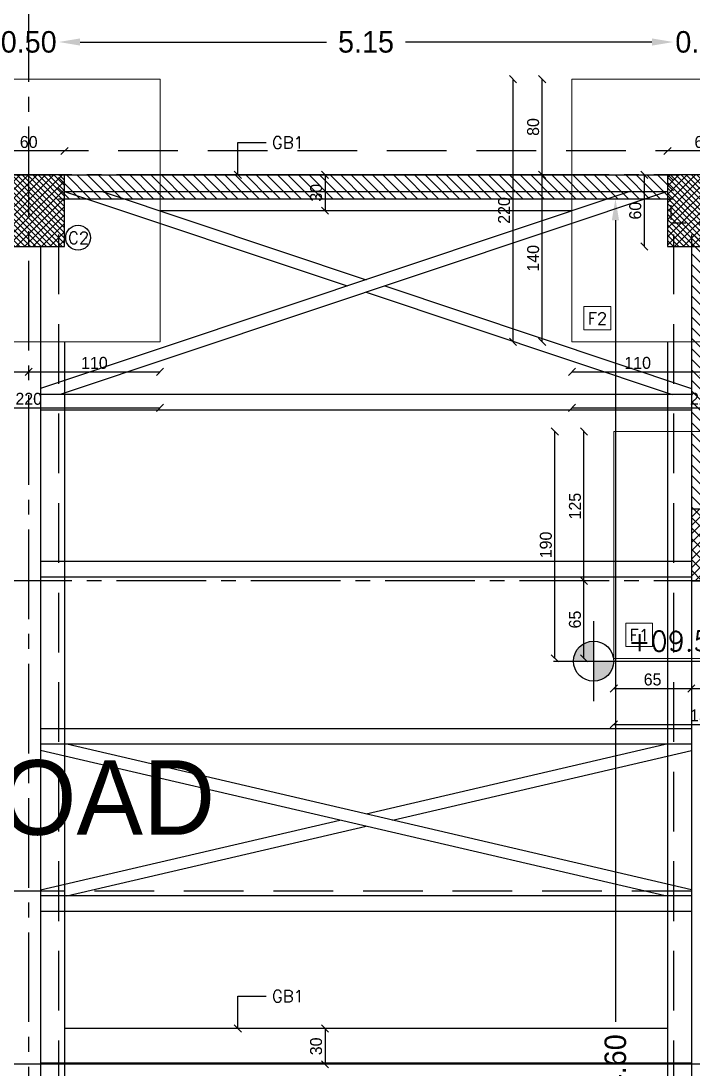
# Model space of a CAD drawing. Header units: metres. Extents: x -353217 to -351774, y -68080 to -67552.
# Drawn here: x -352329.68 to -352324.05, y -67873.21 to -67864.43 of the extents above; entities that cross this region are included whole.
import ezdxf

# ---------------------------------------------------------------- set-up
doc = ezdxf.new("R2010")
doc.units = ezdxf.units.M
doc.header["$MEASUREMENT"] = 0
doc.header["$PDMODE"] = 2
doc.header["$PDSIZE"] = -0.6
for name, pattern in [('CENTER2', [1.125, 0.75, -0.125, 0.125, -0.125]), ('DASHED', [0.75, 0.5, -0.25]), ('HIDDEN2', [0.1875, 0.125, -0.0625])]:
    doc.linetypes.add(name, pattern=pattern)
for name, color, linetype in [('A-dim', 4, 'Continuous'), ('A-HATCH', 9, 'Continuous'), ('A-levels', 4, 'Continuous'), ('A-walls', 5, 'Continuous'), ('etage courant', 10, 'Continuous'), ('proj', 2, 'DASHED'), ('Str-Axes', 8, 'Continuous'), ('str-columns', 3, 'Continuous'), ('str-columns1', 3, 'Continuous'), ('str-frame', 1, 'Continuous'), ('str-ground-beams', 3, 'Continuous'), ('str-slab', 5, 'Continuous')]:
    doc.layers.add(name, color=color, linetype=linetype)
doc.layers.add('str-footings', color=5, linetype='Continuous', lineweight=5)
doc.styles.add('ROMANS', font='romans', dxfattribs={"height": 0.4})
doc.dimstyles.get("Standard").update_dxf_attribs({"dimtxt": 0.18, "dimasz": 0.18, "dimexe": 0.18, "dimexo": 0.0625, "dimgap": 0.09, "dimtad": 0, "dimzin": 0, "dimdsep": 46, "dimtxsty": 'Standard', "dimcen": 0.09, "dimse1": 1, "dimse2": 1, "dimadec": 0, "dimazin": 0, "dimtfac": 1, "dimtix": 1, "dimtofl": 0, "dimtmove": 0, "dimatfit": 3, "dimfxl": 1, "dimtolj": 1, "dimtzin": 0, "dimarcsym": 0})
doc.dimstyles.new('structure', dxfattribs={"dimtxt": 0.1, "dimasz": 0.06, "dimexe": 0.18, "dimexo": 1, "dimgap": 0.025, "dimtad": 1, "dimdec": 1, "dimlfac": 100, "dimrnd": 0.5, "dimdsep": 46, "dimtxsty": 'Standard', "dimblk1": 'OBLIQUE', "dimblk2": 'OBLIQUE', "dimsah": 1, "dimcen": 0.009, "dimse1": 1, "dimse2": 1, "dimclrd": 4, "dimclre": 9, "dimclrt": 1, "dimadec": 0, "dimazin": 0, "dimtfac": 0.066667, "dimtdec": 1, "dimtix": 1, "dimtmove": 2, "dimatfit": 3, "dimldrblk": 'OBLIQUE', "dimfxl": 0.18, "dimtolj": 1, "dimarcsym": 0})
pattern_1 = [(45, (0, 0), (-0.035355339059, 0.035355339059), [])]

# ---------------------------------------------------------------- blocks, each defined once
blk = doc.blocks.new('planlev')
h = blk.add_hatch(color=256)
h.paths.add_polyline_path([(0, 0.2, 0.414214), (-0.2, 0), (0, 0)])
h.paths.add_polyline_path([(0.2, 0), (0, 0), (0, -0.2, 0.414214)])
for p, q in [((0, 0.4), (0, -0.4)), ((-0.4, 0), (1.445, 0))]:
    blk.add_line(p, q)
blk.add_circle((0, 0), 0.2)
at = {"style": 'ROMANS'}
for tag, p in [('LEVEL-NOTATION', (0.345, 0.099)), ('FINISH', (0.345, -0.301))]:
    blk.add_attdef(tag, p, '', height=0.2, dxfattribs=at)
blk = doc.blocks.new('*D442')
at = {"layer": 'A-dim', "color": 0, "lineweight": -2, "transparency": 16777216}
for p, q in [((-352330.0419, -67864.6036), (-352330.2219, -67864.6036)), ((-352329.1819, -67864.6036), (-352329.0019, -67864.6036))]:
    blk.add_line(p, q, dxfattribs=at)
at = {"layer": 'A-dim', "color": 0, "transparency": 16777216}
for points in [[(-352330.0419, -67864.5736), (-352330.0419, -67864.6336), (-352329.8619, -67864.6036)], [(-352329.1819, -67864.5736), (-352329.1819, -67864.6336), (-352329.3619, -67864.6036)]]:
    blk.add_solid(points, dxfattribs=at)
at = {"layer": 'Defpoints', "color": 0, "transparency": 16777216}
for p in [(-352329.3619, -67864.6036), (-352329.8619, -67865.7164), (-352329.3619, -67865.7164)]:
    blk.add_point(p, dxfattribs=at)
at = {"layer": 'A-dim', "color": 0, "transparency": 16777216, "insert": (-352329.6119, -67864.6036), "char_height": 0.18, "attachment_point": 5}
blk.add_mtext('\\A1;0.50', dxfattribs=at)
blk = doc.blocks.new('*D443')
at = {"layer": 'A-dim', "color": 0, "lineweight": -2, "transparency": 16777216}
for p, q in [((-352329.1819, -67864.6036), (-352327.1169, -67864.6036)), ((-352324.3919, -67864.6036), (-352326.4569, -67864.6036))]:
    blk.add_line(p, q, dxfattribs=at)
at = {"layer": 'A-dim', "color": 0, "transparency": 16777216}
for points in [[(-352329.1819, -67864.5736), (-352329.1819, -67864.6336), (-352329.3619, -67864.6036)], [(-352324.3919, -67864.5736), (-352324.3919, -67864.6336), (-352324.2119, -67864.6036)]]:
    blk.add_solid(points, dxfattribs=at)
at = {"layer": 'Defpoints', "color": 0, "transparency": 16777216}
for p in [(-352324.2119, -67864.6036), (-352329.3619, -67865.7164), (-352324.2119, -67865.7164)]:
    blk.add_point(p, dxfattribs=at)
at = {"layer": 'A-dim', "color": 0, "transparency": 16777216, "insert": (-352326.7869, -67864.6036), "char_height": 0.18, "attachment_point": 5}
blk.add_mtext('\\A1;5.15', dxfattribs=at)
blk = doc.blocks.new('*D444')
at = {"layer": 'A-dim', "color": 0, "lineweight": -2, "transparency": 16777216}
for p, q in [((-352324.3919, -67864.6036), (-352324.5719, -67864.6036)), ((-352323.5319, -67864.6036), (-352323.3519, -67864.6036))]:
    blk.add_line(p, q, dxfattribs=at)
at = {"layer": 'A-dim', "color": 0, "transparency": 16777216}
for points in [[(-352324.3919, -67864.5736), (-352324.3919, -67864.6336), (-352324.2119, -67864.6036)], [(-352323.5319, -67864.5736), (-352323.5319, -67864.6336), (-352323.7119, -67864.6036)]]:
    blk.add_solid(points, dxfattribs=at)
at = {"layer": 'Defpoints', "color": 0, "transparency": 16777216}
for p in [(-352323.7119, -67864.6036), (-352324.2119, -67865.7164), (-352323.7119, -67865.7164)]:
    blk.add_point(p, dxfattribs=at)
at = {"layer": 'A-dim', "color": 0, "transparency": 16777216, "insert": (-352323.9619, -67864.6036), "char_height": 0.18, "attachment_point": 5}
blk.add_mtext('\\A1;0.50', dxfattribs=at)
blk = doc.blocks.new('*D475')
at = {"layer": 'A-dim', "color": 0, "lineweight": -2, "transparency": 16777216}
for p, q in [((-352324.6979, -67866.0964), (-352324.6979, -67872.8114)), ((-352324.6979, -67880.3364), (-352324.6979, -67873.6214))]:
    blk.add_line(p, q, dxfattribs=at)
at = {"layer": 'A-dim', "color": 0, "transparency": 16777216}
for points in [[(-352324.7279, -67866.0964), (-352324.6679, -67866.0964), (-352324.6979, -67865.9164)], [(-352324.7279, -67880.3364), (-352324.6679, -67880.3364), (-352324.6979, -67880.5164)]]:
    blk.add_solid(points, dxfattribs=at)
at = {"layer": 'Defpoints', "color": 0, "transparency": 16777216}
for p in [(-352324.2119, -67865.9164), (-352324.6979, -67880.5164), (-352324.2119, -67880.5164)]:
    blk.add_point(p, dxfattribs=at)
at = {"layer": 'A-dim', "color": 0, "transparency": 16777216, "insert": (-352324.6979, -67873.2164), "char_height": 0.18, "attachment_point": 5, "rotation": 90}
blk.add_mtext('\\A1;14.60', dxfattribs=at)
blk = doc.blocks.new('_Oblique')
at = {"color": 0, "linetype": 'ByBlock', "lineweight": -2}
blk.add_line((-0.5, -0.5), (0.5, 0.5), dxfattribs=at)
blk = doc.blocks.new('*D500')
at = {"layer": 'Defpoints', "color": 0, "transparency": 16777216}
for p in [(-352329.6119, -67867.1146), (-352328.5119, -67867.1146), (-352328.5119, -67867.367)]:
    blk.add_point(p, dxfattribs=at)
at = {"layer": 'str-footings', "color": 4, "lineweight": -2, "transparency": 16777216}
blk.add_line((-352329.6119, -67867.367), (-352328.5119, -67867.367), dxfattribs=at)
at = {"layer": 'str-footings', "color": 4, "lineweight": -2, "transparency": 16777216, "xscale": 0.06, "yscale": 0.06, "zscale": 0.06, "rotation": 180}
blk.add_blockref('_Oblique', (-352329.6119, -67867.367), dxfattribs=at)
at = {"layer": 'str-footings', "color": 4, "lineweight": -2, "transparency": 16777216, "xscale": 0.06, "yscale": 0.06, "zscale": 0.06}
blk.add_blockref('_Oblique', (-352328.5119, -67867.367), dxfattribs=at)
at = {"layer": 'str-footings', "color": 1, "transparency": 16777216, "insert": (-352329.0619, -67867.292), "char_height": 0.1, "attachment_point": 5}
blk.add_mtext('\\A1;110', dxfattribs=at)
blk = doc.blocks.new('*D502')
at = {"layer": 'Defpoints', "color": 0, "transparency": 16777216}
for p in [(-352330.7119, -67867.1146), (-352329.6119, -67867.1146), (-352329.6119, -67867.367)]:
    blk.add_point(p, dxfattribs=at)
at = {"layer": 'str-footings', "color": 4, "lineweight": -2, "transparency": 16777216}
blk.add_line((-352330.7119, -67867.367), (-352329.6119, -67867.367), dxfattribs=at)
at = {"layer": 'str-footings', "color": 4, "lineweight": -2, "transparency": 16777216, "xscale": 0.06, "yscale": 0.06, "zscale": 0.06, "rotation": 180}
blk.add_blockref('_Oblique', (-352330.7119, -67867.367), dxfattribs=at)
at = {"layer": 'str-footings', "color": 4, "lineweight": -2, "transparency": 16777216, "xscale": 0.06, "yscale": 0.06, "zscale": 0.06}
blk.add_blockref('_Oblique', (-352329.6119, -67867.367), dxfattribs=at)
at = {"layer": 'str-footings', "color": 1, "transparency": 16777216, "insert": (-352330.1619, -67867.292), "char_height": 0.1, "attachment_point": 5}
blk.add_mtext('\\A1;110', dxfattribs=at)
blk = doc.blocks.new('*D497')
at = {"layer": 'Defpoints', "color": 0, "transparency": 16777216}
for p in [(-352330.7119, -67867.1146), (-352328.5119, -67867.1146), (-352328.5119, -67867.6678)]:
    blk.add_point(p, dxfattribs=at)
at = {"layer": 'str-footings', "color": 4, "lineweight": -2, "transparency": 16777216}
blk.add_line((-352330.7119, -67867.6678), (-352328.5119, -67867.6678), dxfattribs=at)
at = {"layer": 'str-footings', "color": 4, "lineweight": -2, "transparency": 16777216, "xscale": 0.06, "yscale": 0.06, "zscale": 0.06, "rotation": 180}
blk.add_blockref('_Oblique', (-352330.7119, -67867.6678), dxfattribs=at)
at = {"layer": 'str-footings', "color": 4, "lineweight": -2, "transparency": 16777216, "xscale": 0.06, "yscale": 0.06, "zscale": 0.06}
blk.add_blockref('_Oblique', (-352328.5119, -67867.6678), dxfattribs=at)
at = {"layer": 'str-footings', "color": 1, "transparency": 16777216, "insert": (-352329.6119, -67867.5928), "char_height": 0.1, "attachment_point": 5}
blk.add_mtext('\\A1;220', dxfattribs=at)
blk = doc.blocks.new('*D505')
at = {"layer": 'Defpoints', "color": 0, "transparency": 16777216}
for p in [(-352325.3119, -67865.7164), (-352325.0619, -67865.7164), (-352325.0619, -67867.1146)]:
    blk.add_point(p, dxfattribs=at)
at = {"layer": 'str-footings', "color": 4, "lineweight": -2, "transparency": 16777216}
blk.add_line((-352325.3119, -67867.1146), (-352325.3119, -67865.7164), dxfattribs=at)
at = {"layer": 'str-footings', "color": 4, "lineweight": -2, "transparency": 16777216, "xscale": 0.06, "yscale": 0.06, "zscale": 0.06}
for p, rotation in [((-352325.3119, -67865.7164), 90), ((-352325.3119, -67867.1146), 270)]:
    blk.add_blockref('_Oblique', p, dxfattribs=dict(at, rotation=rotation))
at = {"layer": 'str-footings', "color": 1, "transparency": 16777216, "insert": (-352325.3869, -67866.4155), "char_height": 0.1, "attachment_point": 5, "rotation": 90}
blk.add_mtext('\\A1;140', dxfattribs=at)
blk = doc.blocks.new('*D507')
at = {"layer": 'Defpoints', "color": 0, "transparency": 16777216}
for p in [(-352325.3119, -67864.9146), (-352325.0619, -67864.9146), (-352325.0619, -67865.7164)]:
    blk.add_point(p, dxfattribs=at)
at = {"layer": 'str-footings', "color": 4, "lineweight": -2, "transparency": 16777216}
blk.add_line((-352325.3119, -67865.7164), (-352325.3119, -67864.9146), dxfattribs=at)
at = {"layer": 'str-footings', "color": 4, "lineweight": -2, "transparency": 16777216, "xscale": 0.06, "yscale": 0.06, "zscale": 0.06}
for p, rotation in [((-352325.3119, -67864.9146), 90), ((-352325.3119, -67865.7164), 270)]:
    blk.add_blockref('_Oblique', p, dxfattribs=dict(at, rotation=rotation))
at = {"layer": 'str-footings', "color": 1, "transparency": 16777216, "insert": (-352325.3869, -67865.3155), "char_height": 0.1, "attachment_point": 5, "rotation": 90}
blk.add_mtext('\\A1;80', dxfattribs=at)
blk = doc.blocks.new('*D508')
at = {"layer": 'Defpoints', "color": 0, "transparency": 16777216}
for p in [(-352325.0619, -67867.1146), (-352323.9619, -67867.1146), (-352323.9619, -67867.367)]:
    blk.add_point(p, dxfattribs=at)
at = {"layer": 'str-footings', "color": 4, "lineweight": -2, "transparency": 16777216}
blk.add_line((-352325.0619, -67867.367), (-352323.9619, -67867.367), dxfattribs=at)
at = {"layer": 'str-footings', "color": 4, "lineweight": -2, "transparency": 16777216, "xscale": 0.06, "yscale": 0.06, "zscale": 0.06, "rotation": 180}
blk.add_blockref('_Oblique', (-352325.0619, -67867.367), dxfattribs=at)
at = {"layer": 'str-footings', "color": 4, "lineweight": -2, "transparency": 16777216, "xscale": 0.06, "yscale": 0.06, "zscale": 0.06}
blk.add_blockref('_Oblique', (-352323.9619, -67867.367), dxfattribs=at)
at = {"layer": 'str-footings', "color": 1, "transparency": 16777216, "insert": (-352324.5119, -67867.292), "char_height": 0.1, "attachment_point": 5}
blk.add_mtext('\\A1;110', dxfattribs=at)
blk = doc.blocks.new('*D503')
at = {"layer": 'Defpoints', "color": 0, "transparency": 16777216}
for p in [(-352325.0619, -67867.1146), (-352322.8619, -67867.1146), (-352322.8619, -67867.6678)]:
    blk.add_point(p, dxfattribs=at)
at = {"layer": 'str-footings', "color": 4, "lineweight": -2, "transparency": 16777216}
blk.add_line((-352325.0619, -67867.6678), (-352322.8619, -67867.6678), dxfattribs=at)
at = {"layer": 'str-footings', "color": 4, "lineweight": -2, "transparency": 16777216, "xscale": 0.06, "yscale": 0.06, "zscale": 0.06, "rotation": 180}
blk.add_blockref('_Oblique', (-352325.0619, -67867.6678), dxfattribs=at)
at = {"layer": 'str-footings', "color": 4, "lineweight": -2, "transparency": 16777216, "xscale": 0.06, "yscale": 0.06, "zscale": 0.06}
blk.add_blockref('_Oblique', (-352322.8619, -67867.6678), dxfattribs=at)
at = {"layer": 'str-footings', "color": 1, "transparency": 16777216, "insert": (-352323.9619, -67867.5928), "char_height": 0.1, "attachment_point": 5}
blk.add_mtext('\\A1;220', dxfattribs=at)
blk = doc.blocks.new('*D504')
at = {"layer": 'Defpoints', "color": 0, "transparency": 16777216}
for p in [(-352325.5555, -67864.9146), (-352325.0619, -67864.9146), (-352325.0619, -67867.1146)]:
    blk.add_point(p, dxfattribs=at)
at = {"layer": 'str-footings', "color": 4, "lineweight": -2, "transparency": 16777216}
blk.add_line((-352325.5555, -67867.1146), (-352325.5555, -67864.9146), dxfattribs=at)
at = {"layer": 'str-footings', "color": 4, "lineweight": -2, "transparency": 16777216, "xscale": 0.06, "yscale": 0.06, "zscale": 0.06}
for p, rotation in [((-352325.5555, -67864.9146), 90), ((-352325.5555, -67867.1146), 270)]:
    blk.add_blockref('_Oblique', p, dxfattribs=dict(at, rotation=rotation))
at = {"layer": 'str-footings', "color": 1, "transparency": 16777216, "insert": (-352325.6305, -67866.0146), "char_height": 0.1, "attachment_point": 5, "rotation": 90}
blk.add_mtext('\\A1;220', dxfattribs=at)
blk = doc.blocks.new('*D599')
at = {"layer": 'Defpoints', "color": 0, "transparency": 16777216}
for p in [(-352327.13, -67865.7164), (-352327.13, -67866.0164), (-352327.13, -67866.0164)]:
    blk.add_point(p, dxfattribs=at)
at = {"layer": 'str-ground-beams', "color": 4, "lineweight": -2, "transparency": 16777216}
blk.add_line((-352327.13, -67865.7164), (-352327.13, -67866.0164), dxfattribs=at)
at = {"layer": 'str-ground-beams', "color": 4, "lineweight": -2, "transparency": 16777216, "xscale": 0.06, "yscale": 0.06, "zscale": 0.06}
for p, rotation in [((-352327.13, -67865.7164), 90), ((-352327.13, -67866.0164), 270)]:
    blk.add_blockref('_Oblique', p, dxfattribs=dict(at, rotation=rotation))
at = {"layer": 'str-ground-beams', "color": 1, "transparency": 16777216, "insert": (-352327.205, -67865.8664), "char_height": 0.1, "attachment_point": 5, "rotation": 90}
blk.add_mtext('\\A1;30', dxfattribs=at)
blk = doc.blocks.new('*D605')
at = {"layer": 'Defpoints', "color": 0, "transparency": 16777216}
for p in [(-352327.13, -67872.8664), (-352327.13, -67873.1664), (-352327.13, -67873.1664)]:
    blk.add_point(p, dxfattribs=at)
at = {"layer": 'str-ground-beams', "color": 4, "lineweight": -2, "transparency": 16777216}
blk.add_line((-352327.13, -67872.8664), (-352327.13, -67873.1664), dxfattribs=at)
at = {"layer": 'str-ground-beams', "color": 4, "lineweight": -2, "transparency": 16777216, "xscale": 0.06, "yscale": 0.06, "zscale": 0.06}
for p, rotation in [((-352327.13, -67872.8664), 90), ((-352327.13, -67873.1664), 270)]:
    blk.add_blockref('_Oblique', p, dxfattribs=dict(at, rotation=rotation))
at = {"layer": 'str-ground-beams', "color": 1, "transparency": 16777216, "insert": (-352327.205, -67873.0164), "char_height": 0.1, "attachment_point": 5, "rotation": 90}
blk.add_mtext('\\A1;30', dxfattribs=at)
blk = doc.blocks.new('*D649')
at = {"layer": 'Defpoints', "color": 0, "transparency": 16777216}
for p in [(-352329.9119, -67865.5165), (-352329.9119, -67865.7164), (-352329.3119, -67865.7164)]:
    blk.add_point(p, dxfattribs=at)
at = {"layer": 'str-columns', "color": 4, "lineweight": -2, "transparency": 16777216}
blk.add_line((-352329.3119, -67865.5165), (-352329.9119, -67865.5165), dxfattribs=at)
at = {"layer": 'str-columns', "color": 4, "lineweight": -2, "transparency": 16777216, "xscale": 0.06, "yscale": 0.06, "zscale": 0.06, "rotation": 180}
blk.add_blockref('_Oblique', (-352329.9119, -67865.5165), dxfattribs=at)
at = {"layer": 'str-columns', "color": 4, "lineweight": -2, "transparency": 16777216, "xscale": 0.06, "yscale": 0.06, "zscale": 0.06}
blk.add_blockref('_Oblique', (-352329.3119, -67865.5165), dxfattribs=at)
at = {"layer": 'str-columns', "color": 1, "transparency": 16777216, "insert": (-352329.6119, -67865.4415), "char_height": 0.1, "attachment_point": 5}
blk.add_mtext('\\A1;60', dxfattribs=at)
blk = doc.blocks.new('*D655')
at = {"layer": 'Defpoints', "color": 0, "transparency": 16777216}
for p in [(-352324.2619, -67865.5165), (-352324.2619, -67865.7164), (-352323.6619, -67865.7164)]:
    blk.add_point(p, dxfattribs=at)
at = {"layer": 'str-columns', "color": 4, "lineweight": -2, "transparency": 16777216}
blk.add_line((-352323.6619, -67865.5165), (-352324.2619, -67865.5165), dxfattribs=at)
at = {"layer": 'str-columns', "color": 4, "lineweight": -2, "transparency": 16777216, "xscale": 0.06, "yscale": 0.06, "zscale": 0.06, "rotation": 180}
blk.add_blockref('_Oblique', (-352324.2619, -67865.5165), dxfattribs=at)
at = {"layer": 'str-columns', "color": 4, "lineweight": -2, "transparency": 16777216, "xscale": 0.06, "yscale": 0.06, "zscale": 0.06}
blk.add_blockref('_Oblique', (-352323.6619, -67865.5165), dxfattribs=at)
at = {"layer": 'str-columns', "color": 1, "transparency": 16777216, "insert": (-352323.9619, -67865.4415), "char_height": 0.1, "attachment_point": 5}
blk.add_mtext('\\A1;60', dxfattribs=at)
blk = doc.blocks.new('*D656')
at = {"layer": 'Defpoints', "color": 0, "transparency": 16777216}
for p in [(-352324.2619, -67865.7164), (-352324.4567, -67866.3164), (-352324.2619, -67866.3164)]:
    blk.add_point(p, dxfattribs=at)
at = {"layer": 'str-columns', "color": 4, "lineweight": -2, "transparency": 16777216}
blk.add_line((-352324.4567, -67865.7164), (-352324.4567, -67866.3164), dxfattribs=at)
at = {"layer": 'str-columns', "color": 4, "lineweight": -2, "transparency": 16777216, "xscale": 0.06, "yscale": 0.06, "zscale": 0.06}
for p, rotation in [((-352324.4567, -67865.7164), 90), ((-352324.4567, -67866.3164), 270)]:
    blk.add_blockref('_Oblique', p, dxfattribs=dict(at, rotation=rotation))
at = {"layer": 'str-columns', "color": 1, "transparency": 16777216, "insert": (-352324.5317, -67866.0164), "char_height": 0.1, "attachment_point": 5, "rotation": 90}
blk.add_mtext('\\A1;60', dxfattribs=at)
blk = doc.blocks.new('*D719')
at = {"layer": 'Defpoints', "color": 0, "transparency": 16777216}
for p in [(-352324.9619, -67869.1164), (-352324.7119, -67869.1164), (-352324.7119, -67869.7664)]:
    blk.add_point(p, dxfattribs=at)
at = {"layer": 'str-footings', "color": 4, "lineweight": -2, "transparency": 16777216}
blk.add_line((-352324.9619, -67869.7664), (-352324.9619, -67869.1164), dxfattribs=at)
at = {"layer": 'str-footings', "color": 4, "lineweight": -2, "transparency": 16777216, "xscale": 0.06, "yscale": 0.06, "zscale": 0.06}
for p, rotation in [((-352324.9619, -67869.1164), 90), ((-352324.9619, -67869.7664), 270)]:
    blk.add_blockref('_Oblique', p, dxfattribs=dict(at, rotation=rotation))
at = {"layer": 'str-footings', "color": 1, "transparency": 16777216, "insert": (-352325.0369, -67869.4414), "char_height": 0.1, "attachment_point": 5, "rotation": 90}
blk.add_mtext('\\A1;65', dxfattribs=at)
blk = doc.blocks.new('*D720')
at = {"layer": 'Defpoints', "color": 0, "transparency": 16777216}
for p in [(-352324.0619, -67869.7664), (-352323.2119, -67869.7664), (-352323.2119, -67870.0188)]:
    blk.add_point(p, dxfattribs=at)
at = {"layer": 'str-footings', "color": 4, "lineweight": -2, "transparency": 16777216}
blk.add_line((-352324.0619, -67870.0188), (-352323.2119, -67870.0188), dxfattribs=at)
at = {"layer": 'str-footings', "color": 4, "lineweight": -2, "transparency": 16777216, "xscale": 0.06, "yscale": 0.06, "zscale": 0.06, "rotation": 180}
blk.add_blockref('_Oblique', (-352324.0619, -67870.0188), dxfattribs=at)
at = {"layer": 'str-footings', "color": 4, "lineweight": -2, "transparency": 16777216, "xscale": 0.06, "yscale": 0.06, "zscale": 0.06}
blk.add_blockref('_Oblique', (-352323.2119, -67870.0188), dxfattribs=at)
at = {"layer": 'str-footings', "color": 1, "transparency": 16777216, "insert": (-352323.6369, -67869.9438), "char_height": 0.1, "attachment_point": 5}
blk.add_mtext('\\A1;85', dxfattribs=at)
blk = doc.blocks.new('*D721')
at = {"layer": 'Defpoints', "color": 0, "transparency": 16777216}
for p in [(-352324.9619, -67867.8664), (-352324.7119, -67867.8664), (-352324.7119, -67869.1164)]:
    blk.add_point(p, dxfattribs=at)
at = {"layer": 'str-footings', "color": 4, "lineweight": -2, "transparency": 16777216}
blk.add_line((-352324.9619, -67869.1164), (-352324.9619, -67867.8664), dxfattribs=at)
at = {"layer": 'str-footings', "color": 4, "lineweight": -2, "transparency": 16777216, "xscale": 0.06, "yscale": 0.06, "zscale": 0.06}
for p, rotation in [((-352324.9619, -67867.8664), 90), ((-352324.9619, -67869.1164), 270)]:
    blk.add_blockref('_Oblique', p, dxfattribs=dict(at, rotation=rotation))
at = {"layer": 'str-footings', "color": 1, "transparency": 16777216, "insert": (-352325.0369, -67868.4914), "char_height": 0.1, "attachment_point": 5, "rotation": 90}
blk.add_mtext('\\A1;125', dxfattribs=at)
blk = doc.blocks.new('*D722')
at = {"layer": 'Defpoints', "color": 0, "transparency": 16777216}
for p in [(-352324.7119, -67869.7664), (-352324.0619, -67869.7664), (-352324.0619, -67870.0188)]:
    blk.add_point(p, dxfattribs=at)
at = {"layer": 'str-footings', "color": 4, "lineweight": -2, "transparency": 16777216}
blk.add_line((-352324.7119, -67870.0188), (-352324.0619, -67870.0188), dxfattribs=at)
at = {"layer": 'str-footings', "color": 4, "lineweight": -2, "transparency": 16777216, "xscale": 0.06, "yscale": 0.06, "zscale": 0.06, "rotation": 180}
blk.add_blockref('_Oblique', (-352324.7119, -67870.0188), dxfattribs=at)
at = {"layer": 'str-footings', "color": 4, "lineweight": -2, "transparency": 16777216, "xscale": 0.06, "yscale": 0.06, "zscale": 0.06}
blk.add_blockref('_Oblique', (-352324.0619, -67870.0188), dxfattribs=at)
at = {"layer": 'str-footings', "color": 1, "transparency": 16777216, "insert": (-352324.3869, -67869.9438), "char_height": 0.1, "attachment_point": 5}
blk.add_mtext('\\A1;65', dxfattribs=at)
blk = doc.blocks.new('*D723')
at = {"layer": 'Defpoints', "color": 0, "transparency": 16777216}
for p in [(-352324.7119, -67869.7664), (-352323.2119, -67869.7664), (-352323.2119, -67870.3196)]:
    blk.add_point(p, dxfattribs=at)
at = {"layer": 'str-footings', "color": 4, "lineweight": -2, "transparency": 16777216}
blk.add_line((-352324.7119, -67870.3196), (-352323.2119, -67870.3196), dxfattribs=at)
at = {"layer": 'str-footings', "color": 4, "lineweight": -2, "transparency": 16777216, "xscale": 0.06, "yscale": 0.06, "zscale": 0.06, "rotation": 180}
blk.add_blockref('_Oblique', (-352324.7119, -67870.3196), dxfattribs=at)
at = {"layer": 'str-footings', "color": 4, "lineweight": -2, "transparency": 16777216, "xscale": 0.06, "yscale": 0.06, "zscale": 0.06}
blk.add_blockref('_Oblique', (-352323.2119, -67870.3196), dxfattribs=at)
at = {"layer": 'str-footings', "color": 1, "transparency": 16777216, "insert": (-352323.9619, -67870.2446), "char_height": 0.1, "attachment_point": 5}
blk.add_mtext('\\A1;150', dxfattribs=at)
blk = doc.blocks.new('*D724')
at = {"layer": 'Defpoints', "color": 0, "transparency": 16777216}
for p in [(-352325.2055, -67867.8664), (-352324.7119, -67867.8664), (-352324.7119, -67869.7664)]:
    blk.add_point(p, dxfattribs=at)
at = {"layer": 'str-footings', "color": 4, "lineweight": -2, "transparency": 16777216}
blk.add_line((-352325.2055, -67869.7664), (-352325.2055, -67867.8664), dxfattribs=at)
at = {"layer": 'str-footings', "color": 4, "lineweight": -2, "transparency": 16777216, "xscale": 0.06, "yscale": 0.06, "zscale": 0.06}
for p, rotation in [((-352325.2055, -67867.8664), 90), ((-352325.2055, -67869.7664), 270)]:
    blk.add_blockref('_Oblique', p, dxfattribs=dict(at, rotation=rotation))
at = {"layer": 'str-footings', "color": 1, "transparency": 16777216, "insert": (-352325.2805, -67868.8164), "char_height": 0.1, "attachment_point": 5, "rotation": 90}
blk.add_mtext('\\A1;190', dxfattribs=at)

msp = doc.modelspace()

# ---------------------------------------------------------------- hatches: boundary and pattern name
at = {"layer": 'A-HATCH'}
h = msp.add_hatch(dxfattribs=at)
h.set_pattern_fill('LINE', color=256, scale=0.25, angle=315, style=0)
h.set_pattern_definition([(315, (-352329.861867, -67866.316397), (0.0220971, 0.0220971), [])])
h.paths.add_polyline_path([(-352329.3118675, -67865.7163974), (-352329.9118675, -67865.7163974), (-352329.9118675, -67866.3163974), (-352329.3118675, -67866.3163974)])
h = msp.add_hatch(dxfattribs=at)
h.set_pattern_fill('LINE', color=256, scale=0.5, angle=315, style=0)
h.set_pattern_definition([(315, (-352329.36187, -67865.9164), (0.0441942, 0.0441942), [])])
h.paths.add_polyline_path([(-352324.2118675, -67865.7163974), (-352329.3618675, -67865.7163974), (-352329.3618675, -67865.9163974), (-352324.2118675, -67865.9163974)])
h = msp.add_hatch(dxfattribs=at)
h.set_pattern_fill('LINE', color=256, scale=0.25, angle=315, style=0)
h.set_pattern_definition([(315, (-352324.211867, -67866.316397), (0.0220971, 0.0220971), [])])
h.paths.add_polyline_path([(-352323.6618675, -67865.7163974), (-352324.2618675, -67865.7163974), (-352324.2618675, -67866.3163974), (-352323.6618675, -67866.3163974)])
h = msp.add_hatch(dxfattribs=at)
h.set_pattern_fill('LINE', color=256, scale=0.5, angle=315, style=0)
h.set_pattern_definition([(315, (-352324.06187, -67869.1164), (0.0441942, 0.0441942), [])])
h.paths.add_polyline_path([(-352323.8618675, -67866.2163974), (-352324.0618675, -67866.2163974), (-352324.0618675, -67869.1163974), (-352323.7118675, -67869.1163974), (-352323.7118675, -67868.9163974), (-352323.8618675, -67868.9163974)])
at = {"layer": 'str-columns'}
h = msp.add_hatch(dxfattribs=at)
h.set_pattern_fill('ANSI31', color=8, scale=0.4)
h.set_pattern_definition(pattern_1)
h.paths.add_polyline_path([(-352329.9118675, -67866.3163974), (-352329.3118675, -67866.3163974), (-352329.3118675, -67865.7163974), (-352329.9118675, -67865.7163974)])
h = msp.add_hatch(dxfattribs=at)
h.set_pattern_fill('ANSI31', color=8, scale=0.4)
h.set_pattern_definition(pattern_1)
h.paths.add_polyline_path([(-352324.2618675, -67866.3163974), (-352323.6618675, -67866.3163974), (-352323.6618675, -67865.7163974), (-352324.2618675, -67865.7163974)])
at = {"layer": 'str-columns1'}
h = msp.add_hatch(dxfattribs=at)
h.set_pattern_fill('ANSI31', color=8, scale=0.4)
h.set_pattern_definition([(45, (22.8, -2.8), (-0.035355339059, 0.035355339059), [])])
h.paths.add_polyline_path([(-352324.0618675, -67869.1163974), (-352323.8618675, -67869.1163974), (-352323.8618675, -67868.5163974), (-352324.0618675, -67868.5163974)])

# ---------------------------------------------------------------- linework, layer by layer
at = {"layer": 'A-walls'}
for p, q in [((-352324.0618675, -67866.2163974), (-352324.0618675, -67869.1163974)), ((-352324.0618675, -67869.1163974), (-352323.7118675, -67869.1163974))]:
    msp.add_line(p, q, dxfattribs=at)
for points in [[(-352329.3618675, -67865.7163974), (-352324.2118675, -67865.7163974)], [(-352329.3618675, -67865.9163974), (-352324.2118675, -67865.9163974)]]:
    msp.add_lwpolyline(points, dxfattribs=at)
at = {"layer": 'proj'}
for p, q in [((-352329.3618675, -67866.2163974), (-352329.3618675, -67880.2163974)), ((-352324.2118675, -67866.2163974), (-352324.2118675, -67880.2163974)), ((-352318.0618675, -67871.7163974), (-352358.1118675, -67871.7163974))]:
    msp.add_line(p, q, dxfattribs=at)
for points in [[(-352318.0618675, -67865.7163974), (-352318.0618675, -67860.5163974), (-352341.1618675, -67860.5163974), (-352341.1618675, -67865.7163974)], [(-352358.3118675, -67880.9163974), (-352317.8618675, -67880.9163974), (-352317.8618675, -67865.5163974), (-352358.3118675, -67865.5163974)]]:
    msp.add_lwpolyline(points, close=True, dxfattribs=at)
at = {"layer": 'Str-Axes', "linetype": 'CENTER2'}
for p, q in [((-352329.6118675, -67882.9372075), (-352329.6118675, -67863.9839935)), ((-352314.6259956, -67865.7163974), (-352359.995448, -67865.7163974)), ((-352314.6259956, -67869.1163974), (-352359.995448, -67869.1163974)), ((-352314.6259956, -67873.1663974), (-352359.995448, -67873.1663974))]:
    msp.add_line(p, q, dxfattribs=at)
at = {"layer": 'str-columns'}
for points in [[(-352329.9118675, -67866.3163974), (-352329.3118675, -67866.3163974), (-352329.3118675, -67865.7163974), (-352329.9118675, -67865.7163974)], [(-352324.2618675, -67866.3163974), (-352323.6618675, -67866.3163974), (-352323.6618675, -67865.7163974), (-352324.2618675, -67865.7163974)]]:
    msp.add_lwpolyline(points, close=True, dxfattribs=at)
at = {"layer": 'str-columns', "color": 1}
msp.add_circle((-352329.1981493, -67866.2427297), 0.1041644, dxfattribs=at)
at = {"layer": 'str-columns1'}
msp.add_lwpolyline([(-352324.0618675, -67869.1163974), (-352323.8618675, -67869.1163974), (-352323.8618675, -67868.5163974), (-352324.0618675, -67868.5163974)], close=True, dxfattribs=at)
at = {"layer": 'str-footings'}
for points in [[(-352330.7118675, -67867.1146079), (-352328.5118675, -67867.1146079), (-352328.5118675, -67864.9146079), (-352330.7118675, -67864.9146079)], [(-352325.0618675, -67867.1146079), (-352322.8618675, -67867.1146079), (-352322.8618675, -67864.9146079), (-352325.0618675, -67864.9146079)], [(-352324.7118675, -67869.7663974), (-352323.2118675, -67869.7663974), (-352323.2118675, -67867.8663974), (-352324.7118675, -67867.8663974)]]:
    msp.add_lwpolyline(points, close=True, dxfattribs=at)
at = {"layer": 'str-footings', "color": 2}
for points in [[(-352324.7373835, -67866.8184701), (-352324.9618675, -67866.8184701), (-352324.9618675, -67867.0146079), (-352324.7373835, -67867.0146079)], [(-352324.3873835, -67869.4702596), (-352324.6118675, -67869.4702596), (-352324.6118675, -67869.6663974), (-352324.3873835, -67869.6663974)]]:
    msp.add_lwpolyline(points, close=True, dxfattribs=at)
at = {"layer": 'str-frame'}
for p, q in [((-352329.3118675, -67865.7163974), (-352324.2618675, -67865.7163974)), ((-352324.5774086, -67865.8563974), (-352329.5118675, -67867.5051952)), ((-352324.2618675, -67865.8563974), (-352329.3495622, -67867.5563974)), ((-352329.3118675, -67865.8563974), (-352324.2618675, -67865.8563974)), ((-352329.3118675, -67865.8563974), (-352326.9446381, -67866.6473823)), ((-352328.9963263, -67865.8563974), (-352326.7868675, -67866.5946649)), ((-352329.5118675, -67866.3163974), (-352329.5118675, -67880.1163974)), ((-352324.0618675, -67866.3163974), (-352324.0618675, -67880.1163974)), ((-352326.7868675, -67866.7000997), (-352324.2241727, -67867.5563974)), ((-352326.6290969, -67866.6473823), (-352324.0618675, -67867.5051952)), ((-352324.0618675, -67867.5563974), (-352329.5118675, -67867.5563974)), ((-352324.0618675, -67867.6863974), (-352329.5118675, -67867.6863974)), ((-352324.0618675, -67868.9563974), (-352329.5118675, -67868.9563974)), ((-352324.0618675, -67869.0863974), (-352329.5118675, -67869.0863974)), ((-352324.0618675, -67870.3563974), (-352329.5118675, -67870.3563974)), ((-352324.0618675, -67870.4863974), (-352329.5118675, -67870.4863974)), ((-352324.0618675, -67871.7050578), (-352329.2915519, -67870.4863974)), ((-352326.7868675, -67871.0700578), (-352324.2821831, -67870.4863974)), ((-352324.2821831, -67871.7563974), (-352329.5118675, -67870.537737)), ((-352326.5665519, -67871.1213974), (-352324.0618675, -67870.537737)), ((-352329.5118675, -67871.7050578), (-352327.0071831, -67871.1213974)), ((-352329.2915519, -67871.7563974), (-352326.7868675, -67871.172737)), ((-352324.0618675, -67871.7563974), (-352329.5118675, -67871.7563974)), ((-352324.0618675, -67871.8863974), (-352329.5118675, -67871.8863974)), ((-352324.0618675, -67873.1563974), (-352329.5118675, -67873.1563974))]:
    msp.add_line(p, q, dxfattribs=at)
at = {"layer": 'str-ground-beams'}
for p, q in [((-352325.0618675, -67865.7163974), (-352328.5118675, -67865.7163974)), ((-352325.0618675, -67866.0163974), (-352328.5118675, -67866.0163974)), ((-352329.3118675, -67867.1146079), (-352329.3118675, -67879.3146079)), ((-352324.2618675, -67867.1146079), (-352324.2618675, -67879.3146079)), ((-352324.2618675, -67872.8663974), (-352329.3118675, -67872.8663974)), ((-352324.2618675, -67873.1663974), (-352329.3118675, -67873.1663974))]:
    msp.add_line(p, q, dxfattribs=at)
at = {"layer": 'str-slab'}
for points in [[(-352324.0618675, -67865.7163974), (-352324.2618675, -67865.7163974), (-352324.2618675, -67866.3163974), (-352324.0618675, -67866.3163974)], [(-352324.0618675, -67866.3163974), (-352324.0618675, -67869.1163974), (-352318.0618675, -67869.1163974), (-352318.0618675, -67865.7163974), (-352324.0618675, -67865.7163974)]]:
    msp.add_lwpolyline(points, dxfattribs=at)
at = {"layer": 'str-slab', "color": 1, "linetype": 'HIDDEN2'}
msp.add_lwpolyline([(-352324.2345307, -67865.9691188), (-352324.2345307, -67866.1191188), (-352318.0934377, -67866.1191188), (-352318.0934377, -67865.9691188)], dxfattribs=at)

# ---------------------------------------------------------------- block references
at = {"layer": 'A-levels'}
ref = msp.add_blockref('planlev', (-352324.8808472, -67869.7899712), dxfattribs=dict(at, xscale=0.8399999999811084, yscale=0.8400000266188385, zscale=0.8399999999811084, rotation=0.01238904898646651))
ref.add_attrib('LEVEL-NOTATION', '+09.52', (-352324.590995, -67869.7070476), dxfattribs={"height": 0.168, "rotation": 0.01238905, "style": 'ROMANS'})

# ---------------------------------------------------------------- texts
at = {"layer": 'etage courant'}
msp.add_text('ROAD', height=0.625, dxfattribs=at).set_placement((-352330.4658201, -67871.2442515))
at = {"layer": 'str-columns', "color": 1, "insert": (-352329.282066, -67866.1940139), "char_height": 0.1, "attachment_point": 1, "style": 'ROMANS'}
msp.add_mtext('C2', dxfattribs=at)
at = {"layer": 'str-footings', "color": 1, "style": 'ROMANS'}
for s, p in [('F2', (-352324.9300277, -67866.9701818)), ('F1', (-352324.5800277, -67869.6219713))]:
    msp.add_text(s, height=0.1, dxfattribs=at).set_placement(p)
at = {"layer": 'str-ground-beams', "color": 1, "char_height": 0.1, "attachment_point": 1, "style": 'ROMANS'}
for insert in [(-352327.5739961, -67865.3964485), (-352327.5739961, -67872.5464485)]:
    msp.add_mtext('GB1', dxfattribs=dict(at, insert=insert))

# ---------------------------------------------------------------- dimensions: what is measured, and where the dimension line sits
at = {"layer": 'A-dim'}
for base, p1, p2, picture, middle in [((-352329.3618675, -67864.6035901), (-352329.8618675, -67865.7163974), (-352329.3618675, -67865.7163974), '*D442', (-352329.6118675, -67864.6035901)), ((-352324.2118675, -67864.6035901), (-352329.3618675, -67865.7163974), (-352324.2118675, -67865.7163974), '*D443', (-352326.7868675, -67864.6035901)), ((-352323.7118675, -67864.6035901), (-352324.2118675, -67865.7163974), (-352323.7118675, -67865.7163974), '*D444', (-352323.9618675, -67864.6035901))]:
    dim = msp.add_linear_dim(base=base, p1=p1, p2=p2, dimstyle='Standard', override={"dimtmove": 1, "dimfxl": 0.5}, dxfattribs=at)
    dim.commit()
    dim.dimension.update_dxf_attribs({"geometry": picture, "text_midpoint": middle})
dim = msp.add_linear_dim(base=(-352324.6978562, -67880.5163974), p1=(-352324.2118675, -67865.9163974), p2=(-352324.2118675, -67880.5163974), angle=90, dimstyle='Standard', override={"dimfxl": 0.5}, dxfattribs=at)
dim.commit()
dim.dimension.update_dxf_attribs({"geometry": '*D475', "text_midpoint": (-352324.6978562, -67873.2163974)})
at = {"layer": 'str-columns'}
for p1, p2, distance, picture, middle in [((-352329.3118675, -67865.7163974), (-352329.9118675, -67865.7163974), -0.1999267, '*D649', (-352329.6118675, -67865.4414706)), ((-352323.6618675, -67865.7163974), (-352324.2618675, -67865.7163974), -0.1999267, '*D655', (-352323.9618675, -67865.4414706)), ((-352324.2618675, -67865.7163974), (-352324.2618675, -67866.3163974), -0.1948673, '*D656', (-352324.5317348, -67866.0163974))]:
    dim = msp.add_aligned_dim(p1=p1, p2=p2, distance=distance, dimstyle='structure', dxfattribs=at)
    dim.commit()
    dim.dimension.update_dxf_attribs({"geometry": picture, "text_midpoint": middle})
at = {"layer": 'str-footings'}
for p1, p2, distance, picture, middle in [((-352325.0618675, -67867.1146079), (-352325.0618675, -67864.9146079), 0.4936417, '*D504', (-352325.6305092, -67866.0146079)), ((-352325.0618675, -67865.7163974), (-352325.0618675, -67864.9146079), 0.25, '*D507', (-352325.3868675, -67865.3155026)), ((-352325.0618675, -67867.1146079), (-352325.0618675, -67865.7163974), 0.25, '*D505', (-352325.3868675, -67866.4155026)), ((-352330.7118675, -67867.1146079), (-352329.6118675, -67867.1146079), -0.2523527, '*D502', (-352330.1618675, -67867.2919606)), ((-352330.7118675, -67867.1146079), (-352328.5118675, -67867.1146079), -0.5531961, '*D497', (-352329.6118675, -67867.592804)), ((-352329.6118675, -67867.1146079), (-352328.5118675, -67867.1146079), -0.2523527, '*D500', (-352329.0618675, -67867.2919606)), ((-352325.0618675, -67867.1146079), (-352323.9618675, -67867.1146079), -0.2523527, '*D508', (-352324.5118675, -67867.2919606)), ((-352325.0618675, -67867.1146079), (-352322.8618675, -67867.1146079), -0.5531961, '*D503', (-352323.9618675, -67867.592804)), ((-352324.7118675, -67869.7663974), (-352324.7118675, -67867.8663974), 0.4936417, '*D724', (-352325.2805092, -67868.8163974)), ((-352324.7118675, -67869.1163974), (-352324.7118675, -67867.8663974), 0.25, '*D721', (-352325.0368675, -67868.4913974)), ((-352324.7118675, -67869.7663974), (-352324.7118675, -67869.1163974), 0.25, '*D719', (-352325.0368675, -67869.4413974)), ((-352324.7118675, -67869.7663974), (-352324.0618675, -67869.7663974), -0.2523527, '*D722', (-352324.3868675, -67869.9437501)), ((-352324.7118675, -67869.7663974), (-352323.2118675, -67869.7663974), -0.5531961, '*D723', (-352323.9618675, -67870.2445934)), ((-352324.0618675, -67869.7663974), (-352323.2118675, -67869.7663974), -0.2523527, '*D720', (-352323.6368675, -67869.9437501))]:
    dim = msp.add_aligned_dim(p1=p1, p2=p2, distance=distance, dimstyle='structure', dxfattribs=at)
    dim.commit()
    dim.dimension.update_dxf_attribs({"geometry": picture, "text_midpoint": middle})
at = {"layer": 'str-ground-beams'}
for p1, p2, picture, middle in [((-352327.1300199, -67865.7163974), (-352327.1300199, -67866.0163974), '*D599', (-352327.2050199, -67865.8663974)), ((-352327.1300199, -67872.8663974), (-352327.1300199, -67873.1663974), '*D605', (-352327.2050199, -67873.0163974))]:
    dim = msp.add_aligned_dim(p1=p1, p2=p2, distance=0, dimstyle='structure', dxfattribs=at)
    dim.commit()
    dim.dimension.update_dxf_attribs({"geometry": picture, "text_midpoint": middle})

# ---------------------------------------------------------------- leaders
for points in [[(-352327.8606533, -67865.7163974), (-352327.8606533, -67865.4464485), (-352327.6239961, -67865.4464485)], [(-352327.8606533, -67872.8663974), (-352327.8606533, -67872.5964485), (-352327.6239961, -67872.5964485)]]:
    msp.add_leader(points, dimstyle='structure', override={"dimgap": 0.025, "dimtad": 0}, dxfattribs=at)

doc.saveas('drawing.dxf')
